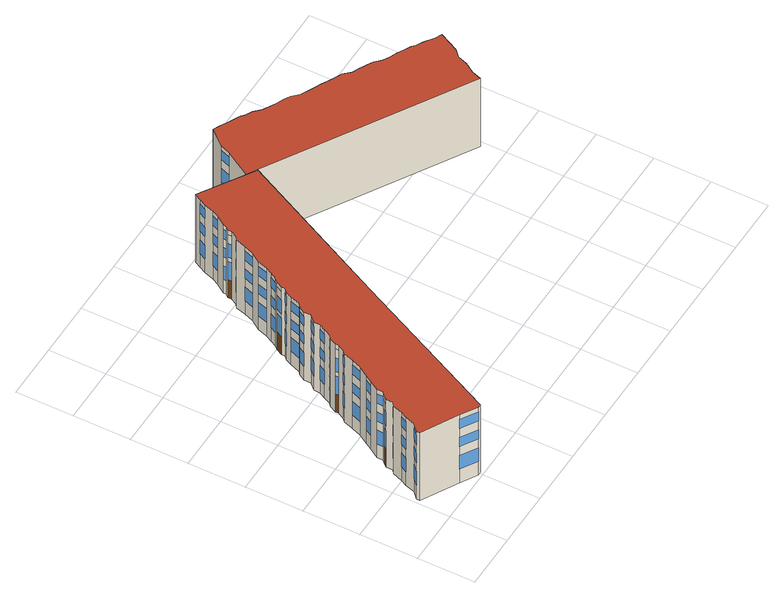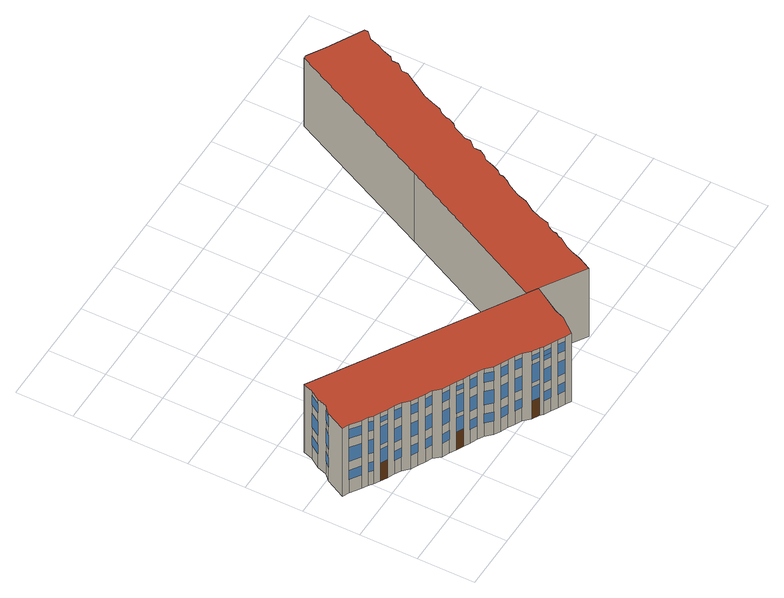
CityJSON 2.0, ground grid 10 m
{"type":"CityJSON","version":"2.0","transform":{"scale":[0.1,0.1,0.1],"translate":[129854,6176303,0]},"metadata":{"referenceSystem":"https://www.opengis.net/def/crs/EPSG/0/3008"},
"CityObjects":{
"building1":{"type":"Building","geometry":[{"type":"Solid","lod":"3","boundaries":[[[[0,1,2,3,4,5,6,7,8,9,10,11,12,13,14,15,16,17,18,19,20,21,22,23,24,25,26,27,28,29,30,31,32,33,34,35,36,37,38,39,40,41,42,43,44,45,46,47,48,49,50,51,52,53,54]],[[55,56,57,58]],[[59,60,61,62,63,64,65,66,67,68,69,70,71,72,73,74,75,76,77,78,79,80,81,82,83,84,85,86,87,88,89,90,91,92,93,94,95,96,97,98,99,100,101,102,103,104,105,106,107,108,109,110,111,112,113]],[[114,115,105,104,116,117,118,119,120,8,7,121,122,123,124]],[[125,126,127,128]],[[129,51,50,62,61,130,131,132,133,134]],[[135,68,67,136]],[[137,63,62,50,49,138,139,140,126,125]],[[141,71,70,142,143,144,145,146,42,41,147,148,149,150,151]],[[42,146,152,43]],[[69,68,135,153,154,155,156,157,44,43,152,158,159,160,161]],[[44,157,162,45]],[[163,64,63,137]],[[164,165,166,167]],[[136,67,66,168,169,170,167,166,171,46,45,162,172,173,174,175]],[[176,177,73,72,178,179,180,181,182,183,40,39,184,185,186,187]],[[8,120,188,9]],[[64,163,128,127,189,190,191,48,47,192,165,164,193,194,195,65]],[[18,196,197,19]],[[198,199,83,82,200,201,202,203,204,205,30,29,206,207,208,209]],[[146,145,158,152]],[[155,154,174,173]],[[193,164,167,170]],[[120,119,210,188]],[[196,211,212,197]],[[143,142,161,160]],[[156,155,173,172]],[[194,193,170,169]],[[138,49,48,191]],[[117,116,213,214]],[[215,216,95,94,56,55,217,211,196,18,17,218,219,220,221]],[[154,153,175,174]],[[168,66,65,195]],[[140,139,190,189]],[[222,223,131,130]],[[0,112,111,1]],[[59,53,52,224,225,226,227,223,222,60]],[[0,54,113,112]],[[140,189,127,126]],[[195,194,169,168]],[[135,136,175,153]],[[125,128,163,137]],[[217,55,58,228]],[[118,117,214,229]],[[144,143,160,159]],[[165,192,171,166]],[[70,69,161,142]],[[145,144,159,158]],[[157,156,172,162]],[[116,104,103,213]],[[211,217,228,212]],[[230,231,232,233]],[[4,234,235,5]],[[236,109,108,237,238,239,231,230,234,4,3,240,241,242,243,244]],[[239,238,245,246]],[[242,241,247,248]],[[111,110,249,250,251,248,247,252,2,1]],[[240,3,2,252]],[[109,236,249,110]],[[225,224,129,134]],[[241,240,252,247]],[[224,52,51,129]],[[227,226,133,132]],[[236,244,250,249]],[[223,227,132,131]],[[244,243,251,250]],[[226,225,134,133]],[[253,254,198,209]],[[243,242,248,251]],[[255,256,122,121]],[[231,239,246,232]],[[237,108,107,257]],[[238,237,257,245]],[[258,259,115,114]],[[260,124,123,261]],[[234,230,233,235]],[[260,258,114,124]],[[256,261,123,122]],[[6,255,121,7]],[[258,260,261,256,255,6,5,235,233,232,246,245,257,107,106,259]],[[259,106,105,115]],[[262,263,264,265]],[[266,267,268,269]],[[270,271,272,273]],[[267,262,265,268]],[[274,76,75,275]],[[276,266,269,277]],[[278,279,280,281]],[[34,282,283,35]],[[284,285,286,287]],[[263,78,77,264]],[[264,77,76,274,279,278,285,284,288,36,35,283,277,269,268,265]],[[179,178,141,151]],[[180,150,149,181]],[[289,290,185,184]],[[180,179,151,150]],[[182,181,149,148]],[[183,182,148,147]],[[40,183,147,41]],[[178,72,71,141]],[[291,292,177,176]],[[290,293,186,185]],[[38,289,184,39]],[[294,291,176,187]],[[292,74,73,177]],[[291,294,293,290,289,38,37,295,287,286,281,280,275,75,74,292]],[[294,187,186,293]],[[288,284,287,295]],[[285,278,281,286]],[[36,288,295,37]],[[279,274,275,280]],[[282,276,277,283]],[[79,78,263,262,267,266,276,282,34,33,296,273,272,297,298]],[[32,299,296,33]],[[300,81,80,301,302,271,270,299,32,31,303,304,305,306,307]],[[299,270,273,296]],[[302,301,298,297]],[[271,302,297,272]],[[80,79,298,301]],[[308,309,310,311]],[[312,313,314,315]],[[316,13,12,317]],[[14,318,319,15]],[[320,321,101,100,322,323,324,311,310,317,12,11,325,326,327,328]],[[329,99,98,330,331,332,313,312,318,14,13,316,309,308,333,334]],[[334,333,324,323]],[[332,331,335,336]],[[337,102,101,321]],[[119,118,229,210]],[[10,338,325,11]],[[339,328,327,340]],[[341,340,327,326]],[[339,342,320,328]],[[337,321,320,342]],[[103,102,337,342,339,340,341,338,10,9,188,210,229,214,213]],[[341,326,325,338]],[[333,308,311,324]],[[99,329,322,100]],[[334,323,322,329]],[[316,317,310,309]],[[318,312,315,319]],[[313,332,336,314]],[[330,98,97,343]],[[331,330,343,335]],[[344,345,219,218]],[[346,347,348,345,344,16,15,319,315,314,336,335,343,97,96,349]],[[347,221,220,348]],[[347,346,215,221]],[[345,348,220,219]],[[16,344,218,17]],[[346,349,216,215]],[[349,96,95,216]],[[350,351,352,353]],[[354,355,356,357]],[[57,93,92,351,350,354,357,358,359,20,19,197,212,228,58]],[[354,350,353,355]],[[358,357,356,360]],[[56,94,93,57]],[[20,359,361,21]],[[351,92,91,352]],[[362,363,364,365]],[[366,367,368,369]],[[370,90,89,371]],[[363,370,371,364]],[[367,362,365,368]],[[359,358,360,361]],[[372,366,369,373]],[[352,91,90,370,363,362,367,366,372,22,21,361,360,356,355,353]],[[374,375,376,377]],[[22,372,373,23]],[[378,379,380,381]],[[24,382,383,25]],[[374,377,380,379]],[[371,89,88,384,375,374,379,378,382,24,23,373,369,368,365,364]],[[375,384,385,376]],[[384,88,87,385]],[[205,204,304,303]],[[254,386,199,198]],[[202,201,307,306]],[[204,203,305,304]],[[201,200,300,307]],[[387,388,207,206]],[[30,205,303,31]],[[200,82,81,300]],[[389,390,85,84,386,254,253,391,388,387,28,27,392,393,394,395]],[[26,396,392,27]],[[388,391,208,207]],[[28,387,206,29]],[[253,209,208,391]],[[60,222,130,61]],[[192,47,46,171]],[[203,202,306,305]],[[386,84,83,199]],[[376,385,87,86,397,398,399,400,401,396,26,25,383,381,380,377]],[[382,378,381,383]],[[396,401,393,392]],[[401,400,394,393]],[[399,395,394,400]],[[398,397,390,389]],[[399,398,389,395]],[[397,86,85,390]],[[138,191,190,139]],[[54,53,59,113]]]],"semantics":{"surfaces":[{"type":"RoofSurface"},{"type":"Window"},{"type":"GroundSurface"},{"type":"WallSurface"},{"type":"Door"}],"values":[[0,1,2,3,3,3,3,3,3,3,3,3,3,3,3,3,3,3,3,3,3,1,1,3,3,1,3,3,3,1,3,3,3,3,1,3,3,3,1,1,1,1,3,3,3,1,4,1,1,4,1,3,3,3,3,3,3,3,3,1,1,3,1,1,3,3,3,3,1,1,1,3,1,1,1,1,3,3,3,3,3,1,1,1,3,3,3,3,3,3,3,3,1,1,1,3,3,1,3,3,1,3,3,3,3,3,1,1,1,3,1,1,3,3,3,3,1,3,4,3,3,3,3,3,3,3,3,3,1,3,1,3,3,1,3,1,1,3,1,1,1,1,3,1,1,3,1,3,3,3,1,3,1,1,3,3,3,4,3,3,3,3,3,1,1,1,1,3,3,3,3,3,1,3,1,3,1,1,3,3,1,1,3,3,3,3,3,3,1,3,3,1,3,3,1,1,3,1,1,3,3,1,3]]}}]},
"building2":{"type":"Building","geometry":[{"type":"Solid","lod":"3","boundaries":[[[[402,403,404,405,406,407,408,409,410,411,412,413,414,415,416,417,418,419,420,421,422,423,424,425,426,427,428,429,430,431,432,433,434,435,436,437,438,439,440,441]],[[442,414,413,443]],[[444,445,446,447]],[[448,449,450,451,452,453,454,455,456,457,458,459,460,461,462,463,464,465,466,467,468,469,470,471,472,473,474,475,476,477,478,479,480,481,482,483,484,485,486,487]],[[488,438,437,489]],[[490,410,409,491]],[[492,412,411,493]],[[494,436,435,495]],[[496,430,429,497]],[[498,422,421,499]],[[500,426,425,501]],[[502,428,427,503]],[[504,420,419,505]],[[506,434,433,507]],[[508,432,431,509]],[[510,418,417,511]],[[512,416,415,513]],[[514,515,516,517]],[[518,512,513,519]],[[520,521,522,523]],[[524,506,507,525]],[[526,527,528,529]],[[530,531,532,533]],[[534,423,422,498,535,536,537,538,539,465,464,540,541,542,447,446]],[[543,544,545,546]],[[536,547,548,537]],[[549,550,551,552]],[[553,494,495,554]],[[555,492,493,556]],[[499,421,420,504,557,526,529,558,559,467,466,560,561,548,547,562]],[[563,488,489,564]],[[565,442,443,566]],[[567,407,406,568]],[[569,570,571,572]],[[573,574,575,576]],[[577,563,564,578]],[[579,580,581,582]],[[583,555,556,584]],[[585,586,587,588]],[[549,589,590,550]],[[536,535,562,547]],[[543,591,592,544]],[[530,593,594,531]],[[526,557,595,527]],[[596,597,598,599]],[[520,600,601,521]],[[602,603,604,605]],[[514,518,519,515]],[[603,510,511,604]],[[606,607,608,609]],[[610,611,612,613]],[[541,540,614,615]],[[616,617,618,619]],[[538,561,560,539]],[[620,621,622,623]],[[579,582,624,625]],[[580,490,491,581]],[[626,627,628,629]],[[627,630,631,628]],[[574,632,633,575]],[[535,498,499,562]],[[615,634,542,541]],[[586,553,554,587]],[[596,635,636,597]],[[637,517,516,638]],[[639,640,641,642]],[[606,523,522,607]],[[558,529,528,643]],[[610,533,532,611]],[[616,546,545,617]],[[538,537,548,561]],[[644,552,551,645]],[[620,646,647,621]],[[648,565,566,649]],[[650,651,652,653]],[[654,625,624,655]],[[656,657,658,659]],[[473,573,576,474]],[[480,626,629,481]],[[644,645,660,661]],[[558,643,662,559]],[[507,433,432,508,600,520,523,606,609,455,454,598,597,636,663,525]],[[637,638,664,665]],[[648,649,633,632]],[[602,605,641,640]],[[589,496,497,590]],[[639,642,666,667]],[[591,500,501,592]],[[453,599,598,454]],[[509,431,430,496,589,549,552,644,661,457,456,608,607,522,521,601]],[[557,504,505,595]],[[593,502,503,594]],[[489,437,436,494,553,586,585,646,620,623,451,450,668,659,658,578,564]],[[654,655,669,670]],[[583,584,652,651]],[[585,588,647,646]],[[402,485,484,403]],[[628,631,572,571,568,406,405,671,672,673,674,675,676,482,481,629]],[[630,569,572,631]],[[463,614,540,464]],[[534,446,445,677]],[[678,663,636,635]],[[449,679,668,450]],[[491,409,408,479,478,669,655,624,582,581]],[[477,670,669,478]],[[475,680,681,476]],[[493,411,410,490,580,579,625,654,670,477,476,681,653,652,584,556]],[[451,623,622,452]],[[457,661,660,458]],[[511,417,416,512,518,514,517,637,665,471,470,666,642,641,605,604]],[[501,425,424,677,445,444,634,615,614,463,462,618,617,545,544,592]],[[465,539,560,466]],[[461,619,618,462]],[[444,447,542,634]],[[677,424,423,534]],[[503,427,426,500,591,543,546,616,619,461,460,612,611,532,531,594]],[[459,613,612,460]],[[505,419,418,510,603,602,640,639,667,469,468,662,643,528,527,595]],[[467,559,662,468]],[[650,653,681,680]],[[600,508,509,601]],[[455,609,608,456]],[[497,429,428,502,593,530,533,610,613,459,458,660,645,551,550,590]],[[469,667,666,470]],[[513,415,414,442,565,648,632,574,573,473,472,664,638,516,515,519]],[[471,665,664,472]],[[443,413,412,492,555,583,651,650,680,475,474,576,575,633,649,566]],[[656,659,668,679]],[[577,578,658,657]],[[672,671,682,683]],[[439,438,488,563,577,657,656,679,449,448]],[[678,524,525,663]],[[495,435,434,506,524,678,635,596,599,453,452,622,621,647,588,587,554]],[[486,684,685,487]],[[402,441,686,687,688,689,690,684,486,485]],[[439,448,487,685,691,692,693,694,695,440]],[[690,689,692,691]],[[690,691,685,684]],[[682,404,403,484,483,696,697,698,699,683]],[[689,688,693,692]],[[688,687,694,693]],[[686,441,440,695]],[[687,686,695,694]],[[482,676,696,483]],[[408,407,567,570,569,630,627,626,480,479]],[[674,673,699,698]],[[675,674,698,697]],[[676,675,697,696]],[[673,672,683,699]],[[671,405,404,682]],[[567,568,571,570]]]],"semantics":{"surfaces":[{"type":"RoofSurface"},{"type":"WallSurface"},{"type":"GroundSurface"},{"type":"Window"},{"type":"Door"}],"values":[[0,1,1,2,1,1,1,1,1,1,1,1,1,1,1,1,1,3,3,3,3,3,3,1,3,3,3,3,3,1,3,3,1,1,3,1,1,1,1,1,1,1,1,1,3,1,1,1,3,3,3,3,3,3,3,3,3,3,1,1,3,1,3,1,1,1,1,1,1,1,1,1,1,1,1,1,1,4,1,3,3,1,3,3,3,3,3,3,4,1,3,3,1,3,3,3,1,1,3,4,3,3,1,1,1,1,1,1,1,1,1,1,1,3,1,1,1,1,1,3,3,1,1,1,1,1,1,3,3,3,1,1,1,1,1,1,1,3,1,3,1,1,3,1,1,3,1,3,1,1,3]]}}]}
},
"vertices":[
[360,540,150],[270,597,150],[264,586,150],[258,574,150],[252,557,150],[247,546,150],[235,529,150],[235,524,150],[230,518,150],[230,512,150],[224,501,150],[218,496,150],[213,479,150],[207,462,150],[195,445,150],[190,428,150],[184,417,150],[178,406,150],[173,400,150],[167,389,150],[167,383,150],[161,377,150],[156,366,150],[150,349,150],[144,344,150],[138,333,150],[138,321,150],[127,310,150],[127,299,150],[121,288,150],[116,276,150],[110,271,150],[104,259,150],[104,254,150],[99,243,150],[93,237,150],[87,220,150],[81,203,150],[70,186,150],[64,175,150],[53,158,150],[53,147,150],[47,141,150],[42,136,150],[42,124,150],[36,119,150],[30,102,150],[24,91,150],[19,74,150],[7,63,150],[7,57,150],[69,23,150],[97,6,150],[103,6,150],[229,270,150],[173,400,80],[173,400,40],[167,389,40],[167,389,80],[103,6,0],[97,6,0],[69,23,0],[7,57,0],[7,63,0],[19,74,0],[24,91,0],[30,102,0],[36,119,0],[42,124,0],[42,136,0],[47,141,0],[53,147,0],[53,158,0],[64,175,0],[70,186,0],[81,203,0],[87,220,0],[93,237,0],[99,243,0],[104,254,0],[104,259,0],[110,271,0],[116,276,0],[121,288,0],[127,299,0],[127,310,0],[138,321,0],[138,333,0],[144,344,0],[150,349,0],[156,366,0],[161,377,0],[167,383,0],[167,389,0],[173,400,0],[178,406,0],[184,417,0],[190,428,0],[195,445,0],[207,462,0],[213,479,0],[218,496,0],[224,501,0],[230,512,0],[230,518,0],[235,524,0],[235,529,0],[247,546,0],[252,557,0],[258,574,0],[264,586,0],[270,597,0],[360,540,0],[229,270,0],[235,524,60],[235,524,30],[230,518,40],[230,518,80],[230,518,90],[230,518,120],[230,518,140],[235,524,140],[235,524,120],[235,524,100],[235,524,80],[7,63,60],[7,63,80],[19,74,80],[19,74,60],[69,23,140],[69,23,30],[69,23,60],[69,23,80],[69,23,100],[69,23,120],[42,124,30],[36,119,30],[7,63,30],[7,63,140],[7,63,120],[7,63,100],[53,147,30],[47,141,40],[47,141,80],[47,141,90],[47,141,120],[47,141,140],[53,147,140],[53,147,120],[53,147,100],[53,147,80],[53,147,60],[42,136,140],[42,124,60],[42,124,80],[42,124,100],[42,124,120],[42,124,140],[42,136,120],[42,136,90],[42,136,80],[42,136,40],[36,119,140],[19,74,30],[24,91,100],[24,91,120],[30,102,120],[30,102,100],[30,102,30],[30,102,60],[30,102,80],[30,102,140],[36,119,120],[36,119,100],[36,119,80],[36,119,60],[64,175,60],[64,175,30],[53,158,30],[53,158,60],[53,158,80],[53,158,100],[53,158,120],[53,158,140],[64,175,140],[64,175,120],[64,175,100],[64,175,80],[230,512,140],[19,74,100],[19,74,120],[19,74,140],[24,91,140],[24,91,80],[24,91,60],[24,91,30],[173,400,140],[167,389,140],[121,288,60],[121,288,30],[116,276,30],[116,276,60],[116,276,80],[116,276,100],[116,276,120],[116,276,140],[121,288,140],[121,288,120],[121,288,100],[121,288,80],[230,512,120],[173,400,120],[167,389,120],[230,512,40],[230,512,80],[178,406,60],[178,406,30],[173,400,90],[178,406,140],[178,406,120],[178,406,100],[178,406,80],[97,6,30],[97,6,60],[97,6,140],[97,6,120],[97,6,100],[97,6,80],[167,389,90],[230,512,90],[252,557,120],[252,557,100],[247,546,100],[247,546,120],[252,557,140],[247,546,140],[258,574,30],[252,557,30],[252,557,60],[252,557,80],[258,574,140],[258,574,120],[258,574,100],[258,574,80],[258,574,60],[247,546,60],[247,546,80],[264,586,120],[264,586,100],[264,586,30],[264,586,60],[264,586,80],[264,586,140],[127,299,80],[127,299,60],[235,529,140],[235,529,120],[247,546,30],[235,529,60],[235,529,30],[235,529,80],[235,529,100],[99,243,60],[99,243,30],[93,237,30],[93,237,60],[99,243,100],[99,243,80],[93,237,80],[93,237,100],[104,259,120],[104,259,90],[104,254,90],[104,254,120],[87,220,30],[81,203,30],[99,243,120],[93,237,120],[87,220,80],[87,220,60],[81,203,60],[81,203,80],[99,243,140],[93,237,140],[87,220,120],[87,220,100],[81,203,100],[81,203,120],[87,220,140],[70,186,140],[70,186,120],[70,186,60],[70,186,30],[70,186,100],[70,186,80],[81,203,140],[104,254,140],[104,254,80],[104,254,40],[104,259,140],[110,271,30],[104,259,40],[104,259,80],[110,271,140],[110,271,120],[110,271,100],[110,271,80],[110,271,60],[207,462,100],[207,462,120],[213,479,120],[213,479,100],[195,445,120],[195,445,100],[190,428,100],[190,428,120],[207,462,140],[213,479,140],[195,445,140],[190,428,140],[218,496,60],[218,496,30],[213,479,30],[213,479,60],[213,479,80],[218,496,140],[218,496,120],[218,496,100],[218,496,80],[207,462,30],[195,445,30],[195,445,60],[195,445,80],[207,462,80],[207,462,60],[190,428,60],[190,428,80],[224,501,30],[224,501,140],[224,501,80],[224,501,100],[224,501,120],[224,501,60],[190,428,30],[184,417,140],[184,417,120],[184,417,60],[184,417,80],[184,417,100],[184,417,30],[167,383,60],[167,383,30],[161,377,30],[161,377,60],[167,383,80],[161,377,80],[161,377,100],[167,383,100],[167,383,120],[167,383,140],[161,377,120],[161,377,140],[156,366,80],[156,366,60],[150,349,60],[150,349,80],[156,366,120],[156,366,100],[150,349,100],[150,349,120],[156,366,30],[150,349,30],[156,366,140],[150,349,140],[144,344,80],[144,344,60],[138,333,60],[138,333,80],[144,344,120],[144,344,100],[138,333,100],[138,333,120],[144,344,140],[138,333,140],[144,344,30],[138,333,30],[127,299,30],[127,299,140],[127,299,120],[127,310,60],[127,310,30],[127,299,100],[127,310,140],[127,310,120],[127,310,100],[127,310,80],[138,321,140],[138,321,30],[138,321,60],[138,321,80],[138,321,100],[138,321,120],
[343,551,150],[692,341,150],[698,358,150],[709,375,150],[715,392,150],[726,403,150],[743,437,150],[732,442,150],[715,454,150],[704,460,150],[698,465,150],[687,471,150],[676,477,150],[664,482,150],[653,488,150],[642,499,150],[631,505,150],[619,511,150],[608,516,150],[597,528,150],[585,533,150],[574,539,150],[563,545,150],[552,550,150],[540,556,150],[529,562,150],[518,573,150],[507,579,150],[495,584,150],[484,590,150],[473,596,150],[462,607,150],[450,613,150],[445,618,150],[433,624,150],[422,630,150],[411,636,150],[400,641,150],[377,613,150],[371,596,150],[676,477,140],[687,471,140],[563,545,120],[563,545,130],[574,539,130],[574,539,120],[400,641,0],[411,636,0],[422,630,0],[433,624,0],[445,618,0],[450,613,0],[462,607,0],[473,596,0],[484,590,0],[495,584,0],[507,579,0],[518,573,0],[529,562,0],[540,556,0],[552,550,0],[563,545,0],[574,539,0],[585,533,0],[597,528,0],[608,516,0],[619,511,0],[631,505,0],[642,499,0],[653,488,0],[664,482,0],[676,477,0],[687,471,0],[698,465,0],[704,460,0],[715,454,0],[732,442,0],[743,437,0],[726,403,0],[715,392,0],[709,375,0],[698,358,0],[692,341,0],[343,551,0],[371,596,0],[377,613,0],[411,636,140],[422,630,140],[715,454,140],[732,442,140],[698,465,140],[704,460,140],[433,624,140],[445,618,140],[495,584,140],[507,579,140],[585,533,140],[597,528,140],[540,556,140],[552,550,140],[518,573,140],[529,562,140],[608,516,140],[619,511,140],[450,613,140],[462,607,140],[473,596,140],[484,590,140],[631,505,140],[642,499,140],[653,488,140],[664,482,140],[653,488,100],[664,482,100],[664,482,70],[653,488,70],[653,488,120],[664,482,120],[473,596,100],[484,590,100],[484,590,70],[473,596,70],[450,613,130],[462,607,130],[608,516,100],[619,511,100],[619,511,70],[608,516,70],[518,573,100],[529,562,100],[529,562,70],[518,573,70],[574,539,140],[585,533,120],[585,533,100],[585,533,70],[585,533,50],[585,533,30],[574,539,40],[574,539,70],[574,539,80],[540,556,100],[552,550,100],[552,550,70],[540,556,70],[597,528,100],[597,528,70],[495,584,100],[507,579,100],[507,579,70],[495,584,70],[433,624,130],[445,618,130],[698,465,120],[704,460,120],[608,516,120],[608,516,50],[608,516,30],[597,528,30],[597,528,50],[597,528,120],[411,636,120],[422,630,120],[676,477,130],[687,471,130],[726,403,140],[715,392,140],[726,403,100],[726,403,120],[715,392,120],[715,392,100],[676,477,40],[676,477,70],[687,471,70],[687,471,40],[411,636,100],[422,630,100],[715,454,100],[715,454,120],[732,442,120],[732,442,100],[698,465,100],[704,460,100],[433,624,100],[433,624,120],[445,618,120],[445,618,100],[495,584,120],[507,579,120],[540,556,120],[552,550,120],[518,573,120],[529,562,120],[619,511,120],[450,613,70],[462,607,70],[462,607,40],[450,613,40],[473,596,120],[484,590,120],[631,505,100],[631,505,120],[642,499,120],[642,499,100],[473,596,50],[484,590,50],[484,590,30],[473,596,30],[518,573,50],[529,562,50],[529,562,30],[518,573,30],[563,545,40],[563,545,70],[540,556,50],[552,550,50],[552,550,30],[540,556,30],[433,624,50],[445,618,50],[445,618,30],[433,624,30],[732,442,70],[715,454,70],[726,403,30],[726,403,50],[715,392,50],[715,392,30],[726,403,70],[715,392,70],[676,477,80],[687,471,80],[563,545,80],[450,613,80],[462,607,80],[653,488,50],[664,482,50],[631,505,50],[631,505,70],[642,499,70],[642,499,50],[619,511,50],[495,584,50],[507,579,50],[433,624,70],[445,618,70],[676,477,120],[687,471,120],[698,465,50],[698,465,70],[704,460,70],[704,460,50],[715,454,50],[732,442,50],[411,636,50],[411,636,70],[422,630,70],[422,630,50],[507,579,30],[495,584,30],[619,511,30],[462,607,120],[664,482,30],[653,488,30],[642,499,30],[631,505,30],[422,630,30],[732,442,30],[715,454,30],[709,375,140],[709,375,120],[709,375,100],[709,375,70],[709,375,50],[709,375,30],[563,545,140],[450,613,120],[411,636,30],[698,465,30],[704,460,30],[698,358,140],[698,358,120],[371,596,30],[377,613,30],[371,596,140],[371,596,120],[371,596,100],[371,596,70],[371,596,50],[377,613,50],[377,613,70],[377,613,100],[377,613,120],[377,613,140],[698,358,30],[698,358,50],[698,358,70],[698,358,100]
]}
